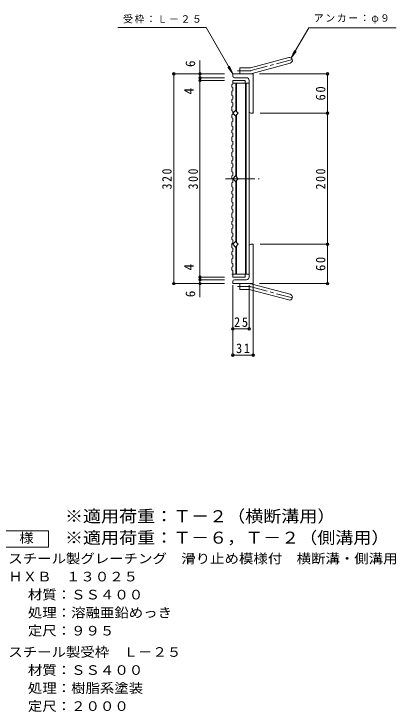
# Model space of a CAD drawing. Units: millimetres, scale not verified. Extents: x -862 to 876, y -685 to 631.
# Drawn here: x 293 to 876, y -560 to 505 of the extents above; entities that cross this region are included whole.
import ezdxf
from ezdxf.enums import TextEntityAlignment as Align

# ---------------------------------------------------------------- set-up
doc = ezdxf.new("R2010")
doc.units = ezdxf.units.MM
doc.header["$LTSCALE"] = 5
doc.header["$PDMODE"] = 32
doc.header["$PDSIZE"] = 4
doc.linetypes.add('CHAIN1', pattern=[8, 5, -1, 1, -1])
doc.linetypes.add('CHAIN2', pattern=[12, 9, -1, 1, -1])
for name, color, linetype, lineweight in [('A-1_ピット', 2, 'Continuous', 9), ('A-2_蓋', 3, 'Continuous', 9), ('A-4_寸法', 7, 'Continuous', 9), ('A-A', 3, 'Continuous', 9), ('F-5_F-5ﾚｲﾔ', 2, 'Continuous', 9)]:
    doc.layers.add(name, color=color, linetype=linetype, lineweight=lineweight)
doc.styles.add('ＭＳ ゴシック', font='')
doc.styles.get('ＭＳ ゴシック').set_extended_font_data('MS Gothic')

msp = doc.modelspace()

# ---------------------------------------------------------------- linework, layer by layer
at = {"layer": 'A-1_ピット'}
for p, q in [((654.445, 422.817), (712.636, 438.409)), ((656.774, 414.123), (714.965, 429.715)), ((638.301, 413.51), (638.301, 422.51)), ((652.116, 422.51), (638.301, 422.51)), ((627.301, 410.01), (627.301, 413.51)), ((658.301, 413.51), (627.301, 413.51)), ((648.301, 407.51), (629.801, 407.51)), ((658.301, 413.51), (658.301, 353.51)), ((652.301, 403.51), (652.301, 356.01)), ((654.801, 353.51), (658.301, 353.51)), ((652.301, 103.51), (652.301, 151.01)), ((654.801, 153.509), (658.301, 153.509)), ((658.301, 93.509), (658.301, 153.509)), ((627.301, 97.009), (627.301, 93.509)), ((648.301, 99.509), (629.801, 99.509)), ((658.301, 93.509), (627.301, 93.509)), ((638.301, 93.509), (638.301, 84.51)), ((656.774, 92.896), (714.965, 77.304)), ((652.116, 84.51), (638.301, 84.51)), ((654.445, 84.203), (712.636, 68.611))]:
    msp.add_line(p, q, dxfattribs=at)
at = {"layer": 'A-1_ピット', "linetype": 'CHAIN1'}
for p, q in [((655.61, 418.47), (720.776, 435.931)), ((652.116, 418.01), (634.496, 418.01)), ((652.116, 89.009), (634.496, 89.009)), ((655.61, 88.549), (720.776, 71.088))]:
    msp.add_line(p, q, dxfattribs=at)
at = {"layer": 'A-1_ピット'}
for centre, radius, start, end in [((713.801, 434.062), 4.5, 285.00014, 104.99991), ((652.116, 431.51), 9, 270, 285.00002), ((629.801, 410.01), 2.5, 180, 270), ((648.301, 403.51), 4, 0, 90), ((652.116, 431.51), 18, 270, 285), ((654.801, 356.01), 2.5, 180, 270), ((654.801, 151.01), 2.5, 90, 180), ((629.801, 97.009), 2.5, 90, 180), ((648.301, 103.51), 4, 270, 0), ((652.116, 75.51), 18, 75, 90), ((652.116, 75.51), 9, 74.99998, 90), ((713.801, 72.957), 4.5, 255.00009, 74.99986)]:
    msp.add_arc(centre, radius, start, end, dxfattribs=at)
at = {"layer": 'A-1_ピット', "linetype": 'CHAIN1'}
for centre, start, end in [((652.116, 431.51), 270, 284.99995), ((652.116, 75.51), 75.00005, 90)]:
    msp.add_arc(centre, 13.5, start, end, dxfattribs=at)
at = {"layer": 'A-2_蓋'}
for p, q in [((627.301, 403.51), (646.301, 403.51)), ((627.301, 399.01), (652.3, 399.01)), ((631.801, 399.01), (631.801, 357.495)), ((632.8, 399.01), (632.8, 356.495)), ((646.301, 399.01), (646.301, 403.51)), ((646.801, 399.01), (646.801, 108.01)), ((647.801, 399.01), (647.801, 108.01)), ((652.3, 399.01), (652.3, 108.01)), ((631.801, 349.524), (631.801, 257.495)), ((632.8, 350.524), (632.8, 256.495)), ((631.801, 157.495), (631.801, 249.524)), ((632.8, 156.495), (632.8, 250.524)), ((631.801, 108.01), (631.801, 149.524)), ((632.8, 108.01), (632.8, 150.524)), ((627.301, 108.01), (652.3, 108.01)), ((627.301, 108.01), (627.301, 103.509)), ((646.301, 108.01), (646.301, 103.509)), ((627.301, 103.509), (646.301, 103.509))]:
    msp.add_line(p, q, dxfattribs=at)
at = {"layer": 'A-2_蓋', "linetype": 'CHAIN2'}
msp.add_line((616.013, 253.51), (667.448, 253.51), dxfattribs=at)
at = {"layer": 'A-2_蓋'}
for points in [[(635.786, 353.51), (631.543, 349.267), (627.301, 353.51), (631.543, 357.752)], [(635.786, 253.51), (631.543, 249.267), (627.301, 253.51), (631.543, 257.752)], [(635.786, 153.51), (631.543, 149.267), (627.301, 153.51), (631.543, 157.752)]]:
    msp.add_lwpolyline(points, close=True, dxfattribs=at)
msp.add_lwpolyline([(627.301, 108.01), (625.8, 108.01), (625.8, 108.095)], dxfattribs=at)
at = {"layer": 'A-4_寸法'}
for p, q in [((451.865, 484.11), (586.54, 484.11)), ((627.301, 413.51), (586.54, 484.11)), ((716.496, 437.666), (743.141, 483.816)), ((743.141, 483.816), (876.456, 483.816)), ((716.496, 437.666), (721.279, 449.214)), ((716.496, 437.666), (724.105, 447.582)), ((577.3, 72.83), (577.3, 433.839)), ((627.301, 413.51), (619.691, 423.427)), ((627.301, 413.51), (622.517, 425.058)), ((614.8, 413.51), (535.801, 413.51)), ((537.3, 93.509), (537.3, 413.51)), ((614.8, 407.51), (575.801, 407.51)), ((668.116, 413.51), (773.301, 413.51)), ((771.801, 93.509), (771.801, 413.51)), ((614.8, 403.51), (575.801, 403.51)), ((669.301, 353.51), (773.301, 353.51)), ((669.301, 153.51), (773.301, 153.51)), ((614.8, 103.509), (575.801, 103.509)), ((614.8, 99.509), (575.801, 99.509)), ((614.8, 93.509), (535.801, 93.509)), ((627.301, 91.009), (627.301, -17.091)), ((652.3, 91.009), (652.3, 22.909)), ((658.301, 91.51), (658.301, -17.091)), ((668.116, 93.509), (773.301, 93.509)), ((627.301, 24.409), (652.3, 24.409)), ((627.301, -15.591), (658.301, -15.591))]:
    msp.add_line(p, q, dxfattribs=at)
for p in [(537.3, 413.51), (577.3, 413.51), (771.801, 413.51), (577.3, 407.51), (577.3, 403.51), (771.801, 353.51), (771.801, 153.51), (577.3, 103.509), (577.3, 99.509), (537.3, 93.509), (577.3, 93.509), (771.801, 93.509), (627.301, 24.409), (652.3, 24.409), (627.301, -15.591), (658.301, -15.591)]:
    msp.add_point(p, dxfattribs=at)
at = {"layer": 'A-A'}
for p, q in [((625.8, 397.355), (627.301, 397.866)), ((627.301, 403.51), (627.301, 397.866)), ((625.8, 386.812), (627.301, 387.323)), ((625.8, 374.129), (627.301, 374.64)), ((627.301, 379.753), (627.301, 374.64)), ((625.8, 363.585), (627.301, 364.097)), ((625.8, 350.902), (627.301, 351.414)), ((627.301, 356.527), (627.301, 351.414)), ((625.8, 340.359), (627.301, 340.87)), ((627.301, 333.3), (627.301, 328.187)), ((625.8, 327.676), (627.301, 328.187)), ((627.301, 322.757), (627.301, 317.644)), ((625.8, 317.133), (627.301, 317.644)), ((627.301, 310.074), (627.301, 304.961)), ((625.8, 304.45), (627.301, 304.961)), ((627.301, 299.531), (627.301, 294.418)), ((625.8, 293.906), (627.301, 294.418)), ((625.8, 281.223), (627.301, 281.734)), ((627.301, 286.848), (627.301, 281.734)), ((625.8, 270.68), (627.301, 271.191)), ((627.301, 276.304), (627.301, 271.191)), ((625.8, 257.997), (627.301, 258.508)), ((627.301, 263.621), (627.301, 258.508)), ((625.8, 247.453), (627.301, 247.965)), ((627.301, 253.078), (627.301, 247.965)), ((625.8, 234.77), (627.301, 235.282)), ((627.301, 240.395), (627.301, 235.282)), ((625.8, 224.227), (627.301, 224.738)), ((625.8, 224.227), (625.8, 217.68)), ((627.301, 229.852), (627.301, 224.738)), ((625.8, 217.68), (627.301, 217.168)), ((627.301, 217.168), (627.301, 212.055)), ((625.8, 211.544), (627.301, 212.055)), ((627.301, 206.625), (627.301, 201.512)), ((625.8, 201.001), (627.301, 201.512)), ((627.301, 193.942), (627.301, 188.829)), ((625.8, 188.317), (627.301, 188.829)), ((627.301, 183.399), (627.301, 178.286)), ((625.8, 177.774), (627.301, 178.286)), ((627.301, 170.715), (627.301, 165.602)), ((625.8, 165.091), (627.301, 165.602)), ((627.301, 160.172), (627.301, 155.059)), ((625.8, 154.548), (627.301, 155.059)), ((625.8, 141.865), (627.301, 142.376)), ((627.301, 147.489), (627.301, 142.376)), ((625.8, 131.321), (627.301, 131.833)), ((627.301, 136.946), (627.301, 131.833)), ((625.8, 118.638), (627.301, 119.149)), ((627.301, 124.263), (627.301, 119.149)), ((625.8, 108.095), (627.301, 108.606)), ((627.301, 113.719), (627.301, 108.606))]:
    msp.add_line(p, q, dxfattribs=at)
for points in [[(625.8, 397.355), (625.8, 392.948), (627.301, 392.436), (627.301, 387.323)], [(625.8, 386.812), (625.8, 380.264), (627.301, 379.753)], [(625.8, 374.129), (625.8, 369.721), (627.301, 369.21), (627.301, 364.097)], [(625.8, 363.585), (625.8, 357.038), (627.301, 356.527)], [(625.8, 350.902), (625.8, 346.495), (627.301, 345.984), (627.301, 340.87)], [(625.8, 340.359), (625.8, 333.812), (627.301, 333.3)], [(625.8, 327.676), (625.8, 323.268), (627.301, 322.757)], [(625.8, 317.133), (625.8, 310.585), (627.301, 310.074)], [(625.8, 304.45), (625.8, 300.042), (627.301, 299.531)], [(625.8, 293.906), (625.8, 287.359), (627.301, 286.848)], [(625.8, 281.223), (625.8, 276.816), (627.301, 276.304)], [(625.8, 270.68), (625.8, 264.132), (627.301, 263.621)], [(625.8, 257.997), (625.8, 253.589), (627.301, 253.078)], [(625.8, 247.453), (625.8, 240.906), (627.301, 240.395)], [(625.8, 234.77), (625.8, 230.363), (627.301, 229.852)], [(625.8, 211.544), (625.8, 207.136), (627.301, 206.625)], [(625.8, 201.001), (625.8, 194.453), (627.301, 193.942)], [(625.8, 188.317), (625.8, 183.91), (627.301, 183.399)], [(625.8, 177.774), (625.8, 171.227), (627.301, 170.715)], [(625.8, 165.091), (625.8, 160.684), (627.301, 160.172)], [(625.8, 154.548), (625.8, 148), (627.301, 147.489)], [(625.8, 141.865), (625.8, 137.457), (627.301, 136.946)], [(625.8, 131.321), (625.8, 124.774), (627.301, 124.263)], [(625.8, 118.638), (625.8, 114.231), (627.301, 113.719)]]:
    msp.add_lwpolyline(points, dxfattribs=at)
at = {"layer": 'F-5_F-5ﾚｲﾔ'}
msp.add_lwpolyline([(233.792, -308.47), (233.792, -283.47), (346.292, -283.47), (346.292, -308.47)], close=True, dxfattribs=at)

# ---------------------------------------------------------------- texts
at = {"layer": 'A-4_寸法', "color": 2, "style": 'ＭＳ ゴシック'}
for s, p in [('6', (574.301, 423.839)), ('4', (572.3, 381.993)), ('4', (572.3, 113.682)), ('6', (574.301, 72.823))]:
    msp.add_text(s, height=14.66, rotation=90, dxfattribs=at).set_placement(p, align=Align.BOTTOM_LEFT)
at = {"layer": 'A-4_寸法', "char_height": 11, "attachment_point": 7, "style": 'ＭＳ ゴシック'}
for s, insert in [('\\T1.17;受枠：Ｌ－２５', (459.896, 490.245)), ('\\T1.17;アンカー：φ９', (750.976, 489.952))]:
    msp.add_mtext(s, dxfattribs=dict(at, insert=insert))
at = {"layer": 'A-4_寸法', "color": 2, "char_height": 14.66, "attachment_point": 7, "rotation": 90, "style": 'ＭＳ ゴシック'}
for s, insert in [('\\T1.27;\\W0.95;60', (768.801, 372.885)), ('\\T1.27;\\W0.9;320', (534.301, 237.26)), ('\\T1.27;\\W0.9;300', (574.301, 237.26)), ('\\T1.27;\\W0.9;200', (768.801, 237.26)), ('\\T1.27;\\W0.95;60', (768.801, 112.884))]:
    msp.add_mtext(s, dxfattribs=dict(at, insert=insert))
at = {"layer": 'A-4_寸法', "color": 2, "char_height": 14.66, "attachment_point": 7, "style": 'ＭＳ ゴシック'}
for s, insert in [('\\T1.27;\\W0.95;25', (629.176, 27.409)), ('\\T1.27;\\W0.95;31', (632.176, -12.591))]:
    msp.add_mtext(s, dxfattribs=dict(at, insert=insert))
at = {"layer": 'F-5_F-5ﾚｲﾔ', "color": 3, "style": 'ＭＳ ゴシック', "width": 1.1}
for s, p in [('※適用荷重：Ｔ－２（横断溝用）', (371.292, -275.772)), ('※適用荷重：Ｔ－６，Ｔ－２（側溝用）', (371.292, -308.47))]:
    msp.add_text(s, height=18.33, dxfattribs=at).set_placement(p, align=Align.BOTTOM_LEFT)
at = {"layer": 'F-5_F-5ﾚｲﾔ', "style": 'ＭＳ ゴシック', "width": 1.1}
for s, p in [('仕\u3000様', (257.542, -305.97)), ('スチール製グレーチング\u3000滑り止め模様付\u3000横断溝・側溝用', (284.837, -337.431)), ('ＨＸＢ\u3000１３０２５', (284.837, -364.931)), ('材質：ＳＳ４００', (314.693, -392.43)), ('処理：溶融亜鉛めっき', (314.693, -419.93)), ('定尺：９９５', (314.693, -447.431)), ('スチール製受枠\u3000Ｌ－２５', (284.837, -479.93)), ('材質：ＳＳ４００', (314.693, -507.43)), ('処理：樹脂系塗装', (314.693, -534.93)), ('定尺：２０００', (314.693, -562.43))]:
    msp.add_text(s, height=14.66, dxfattribs=at).set_placement(p, align=Align.BOTTOM_LEFT)

doc.saveas('drawing.dxf')
